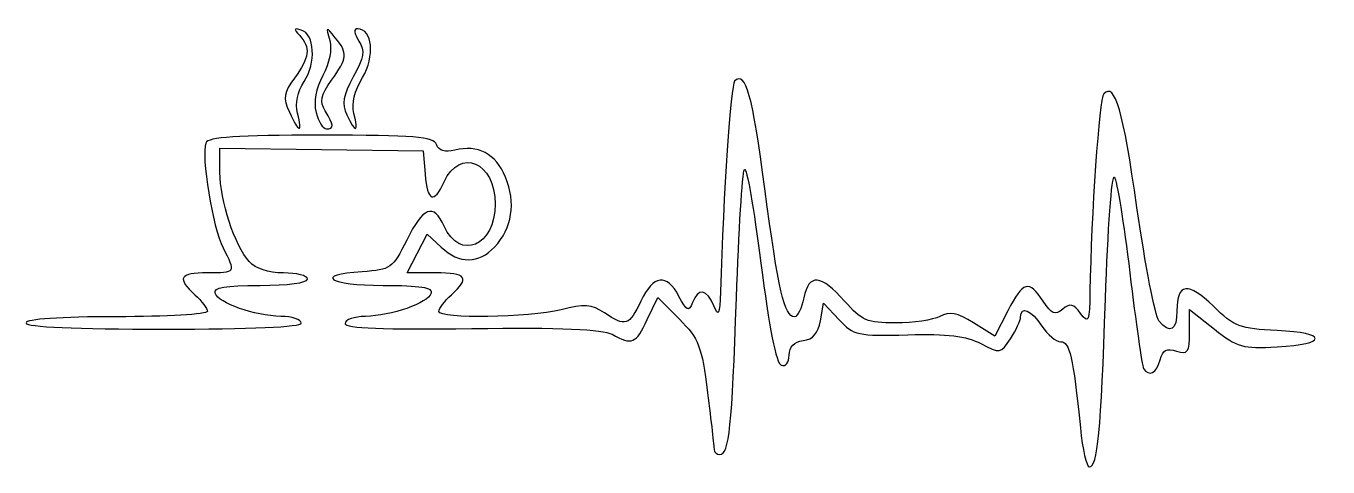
# Model space of a CAD drawing. Header units: centimetres. Extents: x -1.95 to 3.56, y -1.14 to 0.73.
import ezdxf

# ---------------------------------------------------------------- set-up
doc = ezdxf.new("R2010")
doc.units = ezdxf.units.CM
doc.header["$MEASUREMENT"] = 0
doc.layers.add('Layer 1', color=7, linetype='Continuous')

msp = doc.modelspace()

# ---------------------------------------------------------------- linework, layer by layer
at = {"layer": 'Layer 1'}
for points, knots in [([(-0.83769, 0.36452), (-0.86548, 0.4255), (-0.8624, 0.4455), (-0.81548, 0.50897), (-0.81548, 0.50897), (-0.75281, 0.59374), (-0.7474, 0.63914), (-0.79409, 0.68863), (-0.79409, 0.68863), (-0.82078, 0.71692), (-0.8195, 0.72138), (-0.78748, 0.71172), (-0.78748, 0.71172), (-0.73049, 0.69454), (-0.72383, 0.57283), (-0.77556, 0.49389), (-0.77556, 0.49389), (-0.80349, 0.45127), (-0.81364, 0.40197), (-0.80312, 0.36007), (-0.80312, 0.36007), (-0.7814, 0.27352), (-0.79716, 0.27555), (-0.83769, 0.36452)], [0, 0, 0, 0, 0.1428571, 0.1428571, 0.1428571, 0.1428571, 0.2857143, 0.2857143, 0.2857143, 0.2857143, 0.4285714, 0.4285714, 0.4285714, 0.4285714, 0.5714286, 0.5714286, 0.5714286, 0.5714286, 0.7142857, 0.7142857, 0.7142857, 0.7142857, 1, 1, 1, 1]), ([(-0.72469, 0.36387), (-0.7361, 0.40934), (-0.72603, 0.46419), (-0.69607, 0.51984), (-0.69607, 0.51984), (-0.66754, 0.57282), (-0.65646, 0.62952), (-0.66711, 0.66799), (-0.66711, 0.66799), (-0.6838, 0.72823), (-0.68301, 0.7286), (-0.64332, 0.67895), (-0.64332, 0.67895), (-0.58979, 0.61198), (-0.5913, 0.59513), (-0.65941, 0.49947), (-0.65941, 0.49947), (-0.70581, 0.43431), (-0.71078, 0.40996), (-0.68587, 0.37007), (-0.68587, 0.37007), (-0.6484, 0.31007), (-0.64738, 0.29375), (-0.68113, 0.29375), (-0.68113, 0.29375), (-0.6954, 0.29375), (-0.71501, 0.32531), (-0.72469, 0.36388), (-0.72469, 0.36388), (-0.72469, 0.36388), (-0.72469, 0.36387), (-0.72469, 0.36387)], [0, 0, 0, 0, 0.1111111, 0.1111111, 0.1111111, 0.1111111, 0.2222222, 0.2222222, 0.2222222, 0.2222222, 0.3333333, 0.3333333, 0.3333333, 0.3333333, 0.4444444, 0.4444444, 0.4444444, 0.4444444, 0.5555556, 0.5555556, 0.5555556, 0.5555556, 0.6666667, 0.6666667, 0.6666667, 0.6666667, 0.7777778, 0.7777778, 0.7777778, 0.7777778, 1, 1, 1, 1]), ([(-0.59519, 0.35326), (-0.6168, 0.40007), (-0.61082, 0.43426), (-0.5672, 0.51327), (-0.5672, 0.51327), (-0.52133, 0.59635), (-0.51731, 0.62269), (-0.54399, 0.66541), (-0.54399, 0.66541), (-0.56445, 0.69817), (-0.56618, 0.71707), (-0.54872, 0.71707), (-0.54872, 0.71707), (-0.48651, 0.71707), (-0.47488, 0.59928), (-0.52839, 0.5112), (-0.52839, 0.5112), (-0.5627, 0.45473), (-0.5754, 0.40156), (-0.56474, 0.35906), (-0.56474, 0.35906), (-0.54428, 0.27755), (-0.55896, 0.27475), (-0.5952, 0.35326), (-0.5952, 0.35326), (-0.5952, 0.35326), (-0.59519, 0.35326), (-0.59519, 0.35326)], [0, 0, 0, 0, 0.125, 0.125, 0.125, 0.125, 0.25, 0.25, 0.25, 0.25, 0.375, 0.375, 0.375, 0.375, 0.5, 0.5, 0.5, 0.5, 0.625, 0.625, 0.625, 0.625, 0.75, 0.75, 0.75, 0.75, 1, 1, 1, 1]), ([(2.50809, -0.96965), (2.47698, -0.66569), (2.4634, -0.60585), (2.4255, -0.60585), (2.4255, -0.60585), (2.40529, -0.60585), (2.36924, -0.57608), (2.34541, -0.5397), (2.34541, -0.5397), (2.30095, -0.47185), (2.25524, -0.4522), (2.25524, -0.50094), (2.25524, -0.50094), (2.25524, -0.516), (2.23621, -0.55738), (2.21295, -0.59288), (2.21295, -0.59288), (2.1717, -0.65583), (2.16859, -0.65635), (2.08727, -0.61387), (2.08727, -0.61387), (2.02538, -0.58154), (1.94579, -0.5719), (1.77851, -0.57647), (1.77851, -0.57647), (1.56513, -0.5823), (1.54964, -0.5789), (1.48747, -0.51255), (1.48747, -0.51255), (1.48747, -0.51255), (1.4218, -0.44248), (1.4218, -0.44248), (1.4218, -0.44248), (1.4218, -0.44248), (1.4084, -0.51755), (1.4084, -0.51755), (1.4084, -0.51755), (1.39904, -0.56999), (1.37711, -0.59516), (1.33564, -0.60107), (1.33564, -0.60107), (1.29658, -0.60663), (1.27628, -0.62775), (1.27628, -0.66281), (1.27628, -0.66281), (1.27628, -0.6936), (1.26232, -0.7115), (1.24321, -0.70522), (1.24321, -0.70522), (1.22178, -0.69817), (1.19129, -0.54604), (1.1566, -0.27307), (1.1566, -0.27307), (1.12716, -0.04137), (1.09582, 0.1363), (1.08695, 0.12175), (1.08695, 0.12175), (1.07809, 0.1072), (1.06298, -0.13688), (1.05338, -0.42065), (1.05338, -0.42065), (1.03494, -0.96586), (1.02259, -1.08211), (0.98313, -1.08211), (0.98313, -1.08211), (0.96973, -1.08211), (0.95877, -1.07287), (0.95877, -1.06157), (0.95877, -1.06157), (0.95877, -1.05027), (0.94638, -0.94224), (0.93124, -0.82149), (0.93124, -0.82149), (0.90642, -0.62354), (0.89471, -0.59295), (0.81217, -0.51041), (0.81217, -0.51041), (0.81217, -0.51041), (0.72063, -0.41887), (0.72063, -0.41887), (0.72063, -0.41887), (0.72063, -0.41887), (0.67605, -0.51236), (0.67605, -0.51236), (0.67605, -0.51236), (0.62716, -0.61488), (0.61257, -0.62095), (0.52708, -0.57435), (0.52708, -0.57435), (0.48643, -0.55219), (0.31039, -0.54502), (-0.06649, -0.55016), (-0.06649, -0.55016), (-0.43871, -0.55524), (-0.60227, -0.5487), (-0.60227, -0.52874), (-0.60227, -0.52874), (-0.60227, -0.51294), (-0.56357, -0.49934), (-0.51628, -0.49852), (-0.51628, -0.49852), (-0.40461, -0.49658), (-0.25202, -0.44295), (-0.23825, -0.40079), (-0.23825, -0.40079), (-0.2302, -0.37617), (-0.28209, -0.36772), (-0.44131, -0.36772), (-0.44131, -0.36772), (-0.67046, -0.36772), (-0.73831, -0.32304), (-0.5295, -0.30964), (-0.5295, -0.30964), (-0.40857, -0.30188), (-0.40147, -0.29682), (-0.34148, -0.1759), (-0.34148, -0.1759), (-0.27151, -0.03484), (-0.22822, -0.01874), (-0.1834, -0.11711), (-0.1834, -0.11711), (-0.11578, -0.26553), (0.03274, -0.20139), (0.03274, -0.02376), (0.03274, -0.02376), (0.03274, 0.15386), (-0.11578, 0.21801), (-0.1834, 0.06959), (-0.1834, 0.06959), (-0.22634, -0.02466), (-0.25376, -0.01357), (-0.26332, 0.10192), (-0.26332, 0.10192), (-0.26332, 0.10192), (-0.27153, 0.20114), (-0.27153, 0.20114), (-0.27153, 0.20114), (-0.27153, 0.20114), (-0.70148, 0.2065), (-0.70148, 0.2065), (-0.70148, 0.2065), (-0.70148, 0.2065), (-1.13143, 0.21186), (-1.13143, 0.21186), (-1.13143, 0.21186), (-1.13143, 0.21186), (-1.13143, 0.11061), (-1.13143, 0.11061), (-1.13143, 0.11061), (-1.13143, -0.00838), (-1.06874, -0.19958), (-1.00757, -0.26718), (-1.00757, -0.26718), (-0.98031, -0.2973), (-0.9271, -0.3148), (-0.86275, -0.3148), (-0.86275, -0.3148), (-0.8068, -0.3148), (-0.76102, -0.32671), (-0.76102, -0.34126), (-0.76102, -0.34126), (-0.76102, -0.35657), (-0.84554, -0.36772), (-0.96166, -0.36772), (-0.96166, -0.36772), (-1.1103, -0.36772), (-1.1595, -0.37629), (-1.1515, -0.40079), (-1.1515, -0.40079), (-1.13773, -0.44294), (-0.98514, -0.49658), (-0.87347, -0.49852), (-0.87347, -0.49852), (-0.82618, -0.49934), (-0.78748, -0.51192), (-0.78748, -0.52647), (-0.78748, -0.52647), (-0.78748, -0.54331), (-0.99915, -0.55293), (-1.36956, -0.55293), (-1.36956, -0.55293), (-1.73998, -0.55293), (-1.95164, -0.54331), (-1.95164, -0.52647), (-1.95164, -0.52647), (-1.95164, -0.51005), (-1.80612, -0.50001), (-1.56799, -0.50001), (-1.56799, -0.50001), (-1.35698, -0.50001), (-1.18434, -0.48995), (-1.18434, -0.47765), (-1.18434, -0.47765), (-1.18434, -0.46535), (-1.20815, -0.43374), (-1.23726, -0.4074), (-1.23726, -0.4074), (-1.3152, -0.33686), (-1.30259, -0.3148), (-1.18434, -0.3148), (-1.18434, -0.3148), (-1.06449, -0.3148), (-1.06393, -0.3139), (-1.11845, -0.20847), (-1.11845, -0.20847), (-1.16165, -0.12493), (-1.21189, 0.18034), (-1.19131, 0.23421), (-1.19131, 0.23421), (-1.18185, 0.25897), (-1.05945, 0.26728), (-0.70443, 0.26728), (-0.70443, 0.26728), (-0.30829, 0.26728), (-0.22768, 0.26077), (-0.21502, 0.22778), (-0.21502, 0.22778), (-0.20492, 0.20147), (-0.17934, 0.19343), (-0.13838, 0.20371), (-0.13838, 0.20371), (-0.03925, 0.22859), (0.03484, 0.18936), (0.07635, 0.09001), (0.07635, 0.09001), (0.12164, -0.01839), (0.10501, -0.12531), (0.0304, -0.2054), (0.0304, -0.2054), (-0.03636, -0.27705), (-0.11933, -0.27739), (-0.195, -0.2063), (-0.195, -0.2063), (-0.195, -0.2063), (-0.25417, -0.15071), (-0.25417, -0.15071), (-0.25417, -0.15071), (-0.25417, -0.15071), (-0.2966, -0.23276), (-0.2966, -0.23276), (-0.2966, -0.23276), (-0.2966, -0.23276), (-0.33903, -0.31481), (-0.33903, -0.31481), (-0.33903, -0.31481), (-0.33903, -0.31481), (-0.21929, -0.31481), (-0.21929, -0.31481), (-0.21929, -0.31481), (-0.08751, -0.31481), (-0.07274, -0.33527), (-0.15246, -0.40741), (-0.15246, -0.40741), (-0.18156, -0.43375), (-0.20538, -0.46536), (-0.20538, -0.47766), (-0.20538, -0.47766), (-0.20538, -0.5103), (0.17474, -0.505), (0.31196, -0.47045), (0.31196, -0.47045), (0.4102, -0.44571), (0.44008, -0.44788), (0.49472, -0.48368), (0.49472, -0.48368), (0.58566, -0.54327), (0.59908, -0.53894), (0.64918, -0.43388), (0.64918, -0.43388), (0.70228, -0.32252), (0.75831, -0.31563), (0.81037, -0.41404), (0.81037, -0.41404), (0.8435, -0.47666), (0.85138, -0.48035), (0.86696, -0.4405), (0.86696, -0.4405), (0.89178, -0.377), (0.9293, -0.38245), (0.95795, -0.45373), (0.95795, -0.45373), (0.97786, -0.50328), (0.98249, -0.49329), (0.98554, -0.3942), (0.98554, -0.3942), (0.99855, 0.02955), (1.02893, 0.47852), (1.04572, 0.49531), (1.04572, 0.49531), (1.09223, 0.54182), (1.1216, 0.43761), (1.17384, 0.04063), (1.17384, 0.04063), (1.23015, -0.38729), (1.25622, -0.50003), (1.29887, -0.50003), (1.29887, -0.50003), (1.31192, -0.50003), (1.32973, -0.46431), (1.33846, -0.42065), (1.33846, -0.42065), (1.35931, -0.31639), (1.41119, -0.32037), (1.51086, -0.43388), (1.51086, -0.43388), (1.58381, -0.51696), (1.60603, -0.52648), (1.72701, -0.52648), (1.72701, -0.52648), (1.80117, -0.52648), (1.88536, -0.5139), (1.91409, -0.49852), (1.91409, -0.49852), (1.95488, -0.47669), (1.98612, -0.48279), (2.05663, -0.52637), (2.05663, -0.52637), (2.05663, -0.52637), (2.14692, -0.58218), (2.14692, -0.58218), (2.14692, -0.58218), (2.14692, -0.58218), (2.20162, -0.47496), (2.20162, -0.47496), (2.20162, -0.47496), (2.26528, -0.35018), (2.29086, -0.3432), (2.35058, -0.43435), (2.35058, -0.43435), (2.38644, -0.48909), (2.40121, -0.49516), (2.43343, -0.46842), (2.43343, -0.46842), (2.46525, -0.44202), (2.47958, -0.44538), (2.50946, -0.48624), (2.50946, -0.48624), (2.54264, -0.53162), (2.54651, -0.52237), (2.54858, -0.39264), (2.54858, -0.39264), (2.55366, -0.07396), (2.58844, 0.42407), (2.6069, 0.44253), (2.6069, 0.44253), (2.65479, 0.49042), (2.68854, 0.37508), (2.74766, -0.03857), (2.74766, -0.03857), (2.78248, -0.28218), (2.82431, -0.49757), (2.84062, -0.51722), (2.84062, -0.51722), (2.8882, -0.57456), (2.91671, -0.55879), (2.91671, -0.47513), (2.91671, -0.47513), (2.91671, -0.35746), (2.96407, -0.35159), (3.07123, -0.45598), (3.07123, -0.45598), (3.15933, -0.5418), (3.18357, -0.55102), (3.34004, -0.55824), (3.34004, -0.55824), (3.55537, -0.56817), (3.55554, -0.61601), (3.34028, -0.62783), (3.34028, -0.62783), (3.19493, -0.63581), (3.17181, -0.62927), (3.07533, -0.55285), (3.07533, -0.55285), (3.07533, -0.55285), (2.96963, -0.46912), (2.96963, -0.46912), (2.96963, -0.46912), (2.96963, -0.46912), (2.96963, -0.56573), (2.96963, -0.56573), (2.96963, -0.56573), (2.96963, -0.65139), (2.96342, -0.66037), (2.91486, -0.64496), (2.91486, -0.64496), (2.87339, -0.6318), (2.85658, -0.641), (2.84563, -0.68286), (2.84563, -0.68286), (2.83109, -0.73844), (2.79791, -0.75521), (2.7755, -0.71831), (2.7755, -0.71831), (2.76887, -0.7074), (2.74274, -0.52583), (2.71742, -0.31482), (2.71742, -0.31482), (2.69211, -0.10381), (2.66266, 0.07859), (2.65198, 0.09052), (2.65198, 0.09052), (2.6413, 0.10245), (2.62437, -0.12972), (2.61436, -0.42542), (2.61436, -0.42542), (2.59538, -0.98619), (2.58103, -1.13503), (2.54595, -1.13503), (2.54595, -1.13503), (2.53445, -1.13503), (2.51742, -1.06062), (2.50811, -0.96967), (2.50811, -0.96967), (2.50811, -0.96967), (2.50809, -0.96965), (2.50809, -0.96965)], [0, 0, 0, 0, 0.0095238, 0.0095238, 0.0095238, 0.0095238, 0.0190476, 0.0190476, 0.0190476, 0.0190476, 0.0285714, 0.0285714, 0.0285714, 0.0285714, 0.0380952, 0.0380952, 0.0380952, 0.0380952, 0.047619, 0.047619, 0.047619, 0.047619, 0.0571429, 0.0571429, 0.0571429, 0.0571429, 0.0666667, 0.0666667, 0.0666667, 0.0666667, 0.0761905, 0.0761905, 0.0761905, 0.0761905, 0.0857143, 0.0857143, 0.0857143, 0.0857143, 0.0952381, 0.0952381, 0.0952381, 0.0952381, 0.1047619, 0.1047619, 0.1047619, 0.1047619, 0.1142857, 0.1142857, 0.1142857, 0.1142857, 0.1238095, 0.1238095, 0.1238095, 0.1238095, 0.1333333, 0.1333333, 0.1333333, 0.1333333, 0.1428571, 0.1428571, 0.1428571, 0.1428571, 0.152381, 0.152381, 0.152381, 0.152381, 0.1619048, 0.1619048, 0.1619048, 0.1619048, 0.1714286, 0.1714286, 0.1714286, 0.1714286, 0.1809524, 0.1809524, 0.1809524, 0.1809524, 0.1904762, 0.1904762, 0.1904762, 0.1904762, 0.2, 0.2, 0.2, 0.2, 0.2095238, 0.2095238, 0.2095238, 0.2095238, 0.2190476, 0.2190476, 0.2190476, 0.2190476, 0.2285714, 0.2285714, 0.2285714, 0.2285714, 0.2380952, 0.2380952, 0.2380952, 0.2380952, 0.247619, 0.247619, 0.247619, 0.247619, 0.2571429, 0.2571429, 0.2571429, 0.2571429, 0.2666667, 0.2666667, 0.2666667, 0.2666667, 0.2761905, 0.2761905, 0.2761905, 0.2761905, 0.2857143, 0.2857143, 0.2857143, 0.2857143, 0.2952381, 0.2952381, 0.2952381, 0.2952381, 0.3047619, 0.3047619, 0.3047619, 0.3047619, 0.3142857, 0.3142857, 0.3142857, 0.3142857, 0.3238095, 0.3238095, 0.3238095, 0.3238095, 0.3333333, 0.3333333, 0.3333333, 0.3333333, 0.3428571, 0.3428571, 0.3428571, 0.3428571, 0.352381, 0.352381, 0.352381, 0.352381, 0.3619048, 0.3619048, 0.3619048, 0.3619048, 0.3714286, 0.3714286, 0.3714286, 0.3714286, 0.3809524, 0.3809524, 0.3809524, 0.3809524, 0.3904762, 0.3904762, 0.3904762, 0.3904762, 0.4, 0.4, 0.4, 0.4, 0.4095238, 0.4095238, 0.4095238, 0.4095238, 0.4190476, 0.4190476, 0.4190476, 0.4190476, 0.4285714, 0.4285714, 0.4285714, 0.4285714, 0.4380952, 0.4380952, 0.4380952, 0.4380952, 0.447619, 0.447619, 0.447619, 0.447619, 0.4571429, 0.4571429, 0.4571429, 0.4571429, 0.4666667, 0.4666667, 0.4666667, 0.4666667, 0.4761905, 0.4761905, 0.4761905, 0.4761905, 0.4857143, 0.4857143, 0.4857143, 0.4857143, 0.4952381, 0.4952381, 0.4952381, 0.4952381, 0.5047619, 0.5047619, 0.5047619, 0.5047619, 0.5142857, 0.5142857, 0.5142857, 0.5142857, 0.5238095, 0.5238095, 0.5238095, 0.5238095, 0.5333333, 0.5333333, 0.5333333, 0.5333333, 0.5428571, 0.5428571, 0.5428571, 0.5428571, 0.552381, 0.552381, 0.552381, 0.552381, 0.5619048, 0.5619048, 0.5619048, 0.5619048, 0.5714286, 0.5714286, 0.5714286, 0.5714286, 0.5809524, 0.5809524, 0.5809524, 0.5809524, 0.5904762, 0.5904762, 0.5904762, 0.5904762, 0.6, 0.6, 0.6, 0.6, 0.6095238, 0.6095238, 0.6095238, 0.6095238, 0.6190476, 0.6190476, 0.6190476, 0.6190476, 0.6285714, 0.6285714, 0.6285714, 0.6285714, 0.6380952, 0.6380952, 0.6380952, 0.6380952, 0.647619, 0.647619, 0.647619, 0.647619, 0.6571429, 0.6571429, 0.6571429, 0.6571429, 0.6666667, 0.6666667, 0.6666667, 0.6666667, 0.6761905, 0.6761905, 0.6761905, 0.6761905, 0.6857143, 0.6857143, 0.6857143, 0.6857143, 0.6952381, 0.6952381, 0.6952381, 0.6952381, 0.7047619, 0.7047619, 0.7047619, 0.7047619, 0.7142857, 0.7142857, 0.7142857, 0.7142857, 0.7238095, 0.7238095, 0.7238095, 0.7238095, 0.7333333, 0.7333333, 0.7333333, 0.7333333, 0.7428571, 0.7428571, 0.7428571, 0.7428571, 0.752381, 0.752381, 0.752381, 0.752381, 0.7619048, 0.7619048, 0.7619048, 0.7619048, 0.7714286, 0.7714286, 0.7714286, 0.7714286, 0.7809524, 0.7809524, 0.7809524, 0.7809524, 0.7904762, 0.7904762, 0.7904762, 0.7904762, 0.8, 0.8, 0.8, 0.8, 0.8095238, 0.8095238, 0.8095238, 0.8095238, 0.8190476, 0.8190476, 0.8190476, 0.8190476, 0.8285714, 0.8285714, 0.8285714, 0.8285714, 0.8380952, 0.8380952, 0.8380952, 0.8380952, 0.847619, 0.847619, 0.847619, 0.847619, 0.8571429, 0.8571429, 0.8571429, 0.8571429, 0.8666667, 0.8666667, 0.8666667, 0.8666667, 0.8761905, 0.8761905, 0.8761905, 0.8761905, 0.8857143, 0.8857143, 0.8857143, 0.8857143, 0.8952381, 0.8952381, 0.8952381, 0.8952381, 0.9047619, 0.9047619, 0.9047619, 0.9047619, 0.9142857, 0.9142857, 0.9142857, 0.9142857, 0.9238095, 0.9238095, 0.9238095, 0.9238095, 0.9333333, 0.9333333, 0.9333333, 0.9333333, 0.9428571, 0.9428571, 0.9428571, 0.9428571, 0.952381, 0.952381, 0.952381, 0.952381, 0.9619048, 0.9619048, 0.9619048, 0.9619048, 0.9714286, 0.9714286, 0.9714286, 0.9714286, 0.9809524, 0.9809524, 0.9809524, 0.9809524, 1, 1, 1, 1])]:
    msp.add_open_spline(points, degree=3, knots=knots, dxfattribs=at)

doc.saveas('drawing.dxf')
